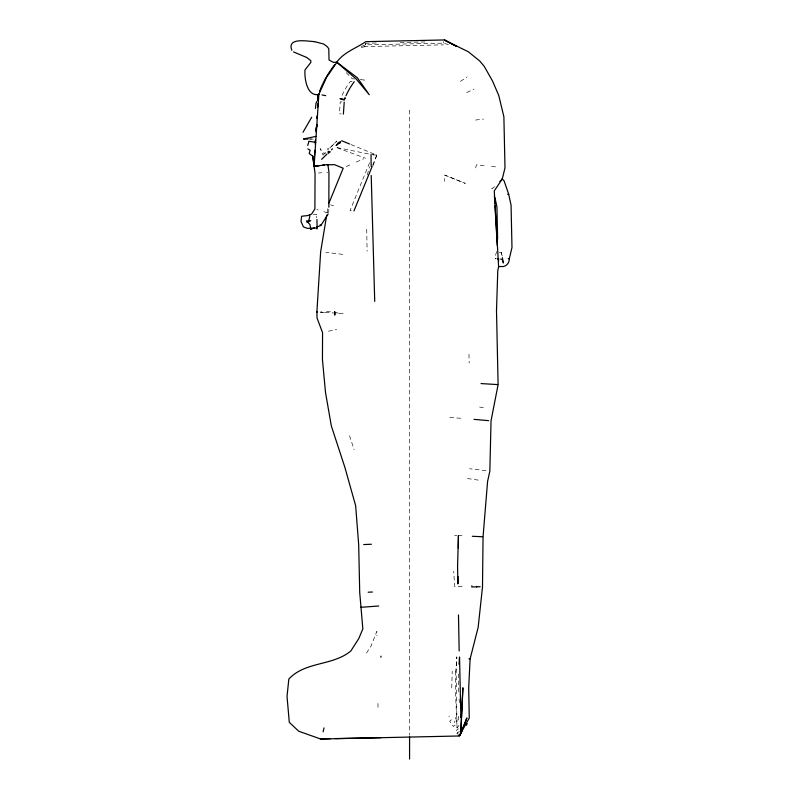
<?xml version="1.0" encoding="UTF-8"?>
<svg xmlns="http://www.w3.org/2000/svg" width="799" height="799" viewBox="0 0 799 799"><rect width="100%" height="100%" fill="white"/><g stroke="black" fill="none" stroke-linecap="round" stroke-linejoin="round"><path stroke-width="0.6" stroke-dasharray="4 3" d="M444.663 181.363L444.683 178.507M449.028 716.833L449.048 716.024M458.616 716.224L458.596 717.432A11.785 11.775 0 0 1 457.757 721.157M328.709 213.163L328.848 207.191M451.735 687.949L452.224 671.21M458.416 673.877L458.476 692.853M443.565 42.996L443.645 41.538M499.235 252.404L501.343 252.364L501.742 255.82M455.889 717.242L455.62 719.15M327.121 212.674L327.92 207.79M496.459 251.505C496.878 253.203 493.073 258.716 496.219 258.816M475.675 167.93L476.444 164.794L484.613 165.673M367.26 174.951L369.547 166.671M373.123 165.553L376.788 155.106L350.731 144.449M369.567 162.796L350.012 210.636L351.84 210.766M372.594 165.353L376.788 155.106L372.184 154.497M455.05 720.968L454.202 722.656M366.511 653.103L371.155 645.812L376.838 631.37L376.948 635.944M451.375 719.759L449.697 721.267L453.363 726.481L455.17 725.023M324.284 153.768L323.086 155.126L320.139 148.684L324.284 153.768L325.383 152.539L325.513 153.628M329.757 148.115L336.838 141.023A103.111 2.087 -43.8 0 0 330.706 147.156L329.458 148.414M458.496 728.728L456.189 730.616M459.405 731.315L456.748 733.502M460.384 81.398L467.145 76.914M494.691 186.686L491.794 188.694L493.762 187.515M466.706 92.554L474.037 89.059M346.157 166.631L350.342 164.714M356.254 162.067L363.785 158.751M361.078 46.582L365.463 44.854L443.825 43.146L450.446 45.343M365.163 46.572L361.218 47.58L365.093 46.562L443.465 44.854M328.459 331.205L336.629 329.468M475.475 120.05L483.595 119.051M318.362 173.023L321.807 172.754M326.771 172.364L327.92 172.274M326.531 311.61L333.343 312M365.273 43.246L378.956 42.956M400.109 42.487L424.988 41.947M313.258 214.362L316.664 214.282L316.903 217.777M309.253 139.066L313.907 139.116L310.172 138.976M462.162 586.676L454.651 586.576L453.722 571.285M454.581 535.39L456.908 535.5M458.077 535.56L462.731 535.779M495.14 258.746L495.959 258.796M320.529 312.139L326.541 312.519M343.041 313.578L320.209 312.129M352.109 81.578L350.282 81.448A75.136 75.106 -86 0 0 341.992 95.5L343.82 95.63M342.072 101.952L340.244 101.823L339.835 107.815L339.435 113.798L341.253 113.927M372.823 154.826L376.788 155.106M449.747 417.487L462.601 418.426M491.525 166.422L497.088 167.021M354.676 79.001L352.259 78.741L344.119 70.572M360.719 79.67L364.354 80.07L360.709 79.211M342.791 254.352L325.852 252.384M486.092 470.681L469.562 468.733M467.415 478.521L479.76 480.329M479.53 407.021L484.983 408.089M337.098 147.595L369.258 154.107M334.491 312.259L339.086 313.298M321.098 311.95L322.267 312.259M327.7 212.874L321.617 211.046M330.536 204.844L333.553 205.772M316.794 209.568L318.192 209.997M337.048 147.765L365.483 158.212M457.398 732.573L458.207 734.531M501.343 252.364L502.102 255.97M349.523 435.695L354.117 449.737M459.065 698.975L459.425 702.641M468.963 354.217L469.153 363.106M377.937 703.4L378.077 710.121M366.721 229.163L367.101 251.246M316.574 216.309L316.584 217.747M409.567 110.062L409.567 735.34M458.966 725.402A16.569 16.559 -86 0 1 457.358 727.599M455.79 671.34L455.3 687.769L457.048 728.079L456.139 672.089L456.848 656.828L455.79 671.34M365.792 43.805L365.463 44.854L365.792 43.805M444.663 175.081L465.308 183.38L444.663 175.081"/><path stroke-width="1.2" d="M371.165 166.242L371.036 154.347M457.987 576.518L457.897 583.949L457.567 566.161L458.436 535.66L458.296 548.044M328.848 207.191L328.938 172.214L327.92 164.804M314.387 163.126L313.857 166.412L314.087 162.676M317.972 100.424L318.322 94.272L317.932 100.494M336.938 62.262L326.481 77.443L318.871 94.312L314.097 166.422M328.149 152.219L328.219 151.161M315.295 142.362L315.445 139.955M314.387 157.773L314.856 150.242M315.225 144.21L315.455 140.514M315.995 131.885L316.304 126.951M316.833 118.322L317.003 115.915M314.217 41.568L323.745 44.045L327.191 46.652L328.779 48.709L329.028 60.005L333.283 62.322L336.729 62.252C343.91 52.095 356.004 48.379 365.822 41.658L444.164 39.95L468.214 51.695L479.73 60.974L484.214 66.327L492.434 80.819L498.716 95.341L503.879 116.734L504.998 167.85L502.271 178.966L494.261 190.901L498.626 266.616L497.777 270.931L496.499 310.581L498.107 384.619L491.035 420.863L489.847 471.1L487.59 481.417L483.055 536.758L482.496 587.005L478.162 627.305L470.122 658.865L468.693 687.909L469.263 718.051L459.215 735.979L320.669 739.015L298.716 731.235L289.288 722.316L287.021 696.329L288.848 679.04C305.378 661.192 332.784 666.096 350.881 650.925L358.811 638.501L362.846 628.893L359.72 592.508L358.681 544.698L355.645 505.687L344.828 467.215L331.335 425.927L325.513 392.529L322.446 359.63L322.566 332.674L317.053 318.042L316.883 311.92L320.659 251.745L326.711 215.111M316.054 130.337L316.204 127.93M317.033 126.721L317.183 124.374M343.39 114.077L344.209 102.102M317.642 106.297L317.802 103.9L317.573 107.505M318.062 100.294L318.471 94.282M459.016 664.269L459.545 657.018L460.853 717.332L460.614 714.885M471.879 585.807L471.76 586.965L480.159 586.726M476.663 586.995L476.733 586.346M315.445 108.474L316.014 103.291L316.973 101.353M338.147 143.7L339.755 142.212M316.853 227.256L316.993 229.063M340.534 142.172L340.694 141.463M309.593 215.36C310.152 213.443 309.523 221.902 307.106 222.412L310.751 220.664L306.407 221.023L309.892 224.439L310.861 229.233L314.197 227.975M323.086 731.884L324.024 727.909M509.313 258.666L511.979 247.54L511.06 205.233L508.653 194.037L504.039 180.744L502.132 178.956M307.795 145.468L308.873 141.263L315.695 142.392M466.506 725.282L467.135 723.514M319.52 91.376L320.279 89.468M328.988 203.006L343.2 168.229L334.431 164.644L327.67 164.784M353.967 210.916L372.134 166.492M320.659 88.509L322.766 83.805M314.646 165.613L314.077 166.292M323.196 82.876L326.082 77.413M311.68 117.253L303.011 132.254M326.611 76.524L327.65 74.746M328.199 73.878L332.244 67.915M316.424 227.136L320.868 225.468L328.059 214.182M380.963 737.697L335.38 738.586M332.843 67.076L334.731 64.629M501.602 179.635L502.032 179.126M499.914 181.513L500.883 180.444M337.568 62.751L357.393 77.783L369.278 94.751L356.214 79.021L336.689 62.242L337.597 62.721M320.469 738.995L330.446 738.685M321.637 159.361L327.081 153.967M336.279 145.428L336.948 144.809M336.209 145.488L338.426 143.43M332.514 148.884L331.485 149.832M329.188 151.92C332.004 150.711 327.55 153.937 328.539 152.509M328.289 152.749L328.739 152.339L328.779 152.879M507.605 194.297L508.653 194.037M327.71 149.053L328.389 148.884M316.933 311.96L317.553 311.9M316.064 136.379L303.44 139.006L308.094 139.056M338.267 143.58L339.685 143.381M319.031 165.713L314.287 166.392L312.679 156.085L309.173 153.558L310.132 150.212L307.865 148.944M322.596 165.213L324.274 164.993M340.404 142.761L338.956 142.941M315.845 166.132L327.88 164.524L326.861 164.644M314.716 166.272L316.244 166.152M313.977 166.372L315.116 166.302M314.576 41.598C308.374 41.508 286.531 36.824 291.845 50.317M314.377 166.392L313.677 166.262M378.736 606.002L363.425 607.13A152.279 0.649 -4.9 0 1 361.118 607.18M368.159 592.209L372.434 592.019M371.395 544.249L363.695 544.558M498.486 266.606L503.66 266.496A7.571 7.571 0 0 0 509.273 258.666M482.636 536.748L472.319 536.289M497.407 258.876L498.916 258.966M500.653 259.066L502.291 259.605L503.13 262.222M339.565 142.382L338.956 142.342L339.545 142.402M497.687 384.589L481.038 383.58M293.523 51.925L306.726 57.478L310.811 60.684L310.841 62.422L304.998 69.922C304.319 78.941 307.156 97.138 319.21 94.432M474.027 419.365L488.668 420.654M508.234 258.546L509.003 258.636M469.013 658.716L470.122 658.865M321.977 94.921L325.762 95.67M341.662 140.734L349.592 143.98M320.868 225.468L320.159 224.699M458.716 735.26L459.215 735.979M310.861 229.233L310.551 228.314M316.913 227.955L307.495 228.404L303.45 226.906L300.993 221.443L301.603 216.259L307.595 215.59L311.63 214.072L314.896 208.958L315.046 173.313L312.679 156.085M494.981 197.872L496.928 206.901L497.627 239.031M502.401 257.678L503.26 263.031M494.411 195.855L494.841 203.296M494.981 205.782L497.268 245.503M371.215 175.52L374.721 301.363M316.963 219.465L317.063 226.177M458.486 614.96L459.165 650.925M380.933 656.149L380.953 657.267M498.526 259.605L498.566 261.433M409.567 736.588L409.567 759.05M345.957 95.78A75.136 75.106 -86 0 1 354.237 81.728M462.891 687.949L460.913 731.295L459.914 735.519L466.906 717.921L460.663 733.951L462.891 687.949M337.587 143.301L337.428 144.359L337.587 143.301M345.028 97.927L344.169 100.095L340.004 98.577L344.389 99.475L345.028 97.927M334.701 311.74L334.801 315.096L334.721 311.74M444.514 39.97L455.989 46.072L444.514 39.97"/></g></svg>
